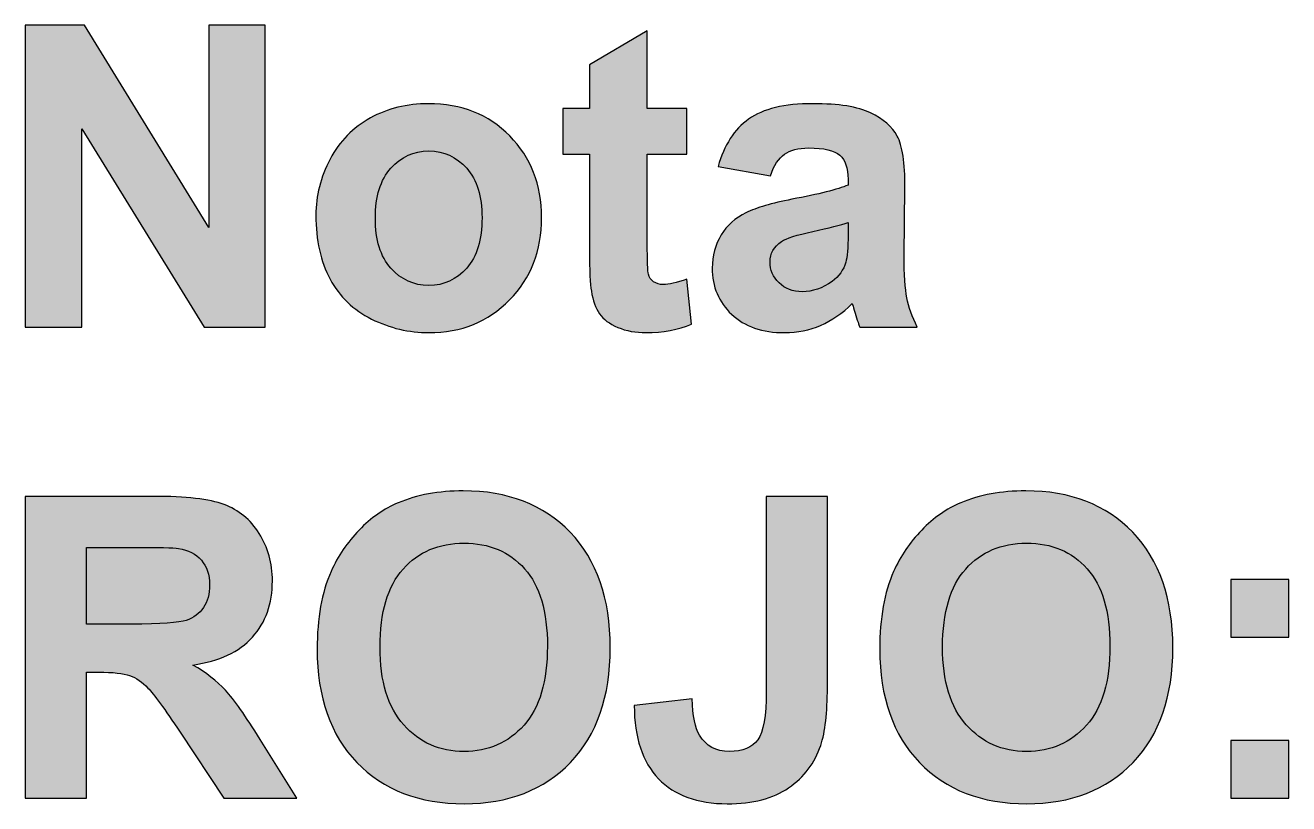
# Model space of a CAD drawing. Header units: centimetres. Extents: x -250 to 250, y -508 to 508.
# Drawn here: x -142.1 to -57.6, y 455.9 to 508 of the extents above; entities that cross this region are included whole.
import ezdxf

# ---------------------------------------------------------------- set-up
doc = ezdxf.new("R2010")
doc.units = ezdxf.units.CM
doc.header["$MEASUREMENT"] = 0
doc.layers.add('Capa 1', color=7, linetype='Continuous')

msp = doc.modelspace()

# ---------------------------------------------------------------- hatches: boundary and pattern name
at = {"layer": 'Capa 1', "true_color": 0x373435}
h = msp.add_hatch(color=250, dxfattribs=at)
edge = h.paths.add_edge_path()
edge.add_spline(control_points=[(-142.11393, 487.77434), (-142.11393, 487.77434), (-142.11393, 507.98145), (-142.11393, 507.98145), (-142.11393, 507.98145), (-138.15341, 507.98145), (-138.15341, 507.98145), (-138.15341, 507.98145), (-129.83726, 494.43949), (-129.83726, 494.43949), (-129.83726, 494.43949), (-129.83726, 507.98145), (-129.83726, 507.98145), (-129.83726, 507.98145), (-126.05549, 507.98145), (-126.05549, 507.98145), (-126.05549, 507.98145), (-126.05549, 487.77434), (-126.05549, 487.77434), (-126.05549, 487.77434), (-130.143, 487.77434), (-130.143, 487.77434), (-130.143, 487.77434), (-138.33215, 501.0576), (-138.33215, 501.0576), (-138.33215, 501.0576), (-138.33215, 487.77434), (-138.33215, 487.77434), (-138.33215, 487.77434), (-142.11393, 487.77434), (-142.11393, 487.77434)], knot_values=[0, 0, 0, 0, 0.1, 0.1, 0.1, 0.2, 0.2, 0.2, 0.3, 0.3, 0.3, 0.4, 0.4, 0.4, 0.5, 0.5, 0.5, 0.6, 0.6, 0.6, 0.7, 0.7, 0.7, 0.8, 0.8, 0.8, 0.9, 0.9, 0.9, 1, 1, 1, 1], degree=3, periodic=1)
h = msp.add_hatch(color=250, dxfattribs=at)
edge = h.paths.add_edge_path()
edge.add_spline(control_points=[(-97.83326, 502.42167), (-97.83326, 502.42167), (-97.83326, 499.34545), (-97.83326, 499.34545), (-97.83326, 499.34545), (-100.48615, 499.34545), (-100.48615, 499.34545), (-100.48615, 499.34545), (-100.48615, 493.41408), (-100.48615, 493.41408), (-100.48615, 492.20993), (-100.46263, 491.50908), (-100.41089, 491.31152), (-100.35915, 491.11397), (-100.24626, 490.94934), (-100.06282, 490.81764), (-99.88408, 490.69064), (-99.66771, 490.62478), (-99.409, 490.62478), (-99.04682, 490.62478), (-98.52941, 490.74708), (-97.84738, 490.99638), (-97.84738, 490.99638), (-97.52282, 487.98601), (-97.52282, 487.98601), (-98.42123, 487.6003), (-99.43723, 487.40745), (-100.57552, 487.40745), (-101.27167, 487.40745), (-101.89726, 487.52504), (-102.457, 487.76023), (-103.01675, 487.99541), (-103.42597, 488.30115), (-103.68467, 488.67275), (-103.94808, 489.04904), (-104.12682, 489.55234), (-104.2303, 490.19204), (-104.31026, 490.6436), (-104.3526, 491.55612), (-104.3526, 492.9343), (-104.3526, 492.9343), (-104.3526, 499.34545), (-104.3526, 499.34545), (-104.3526, 499.34545), (-106.1306, 499.34545), (-106.1306, 499.34545), (-106.1306, 499.34545), (-106.1306, 502.42167), (-106.1306, 502.42167), (-106.1306, 502.42167), (-104.3526, 502.42167), (-104.3526, 502.42167), (-104.3526, 502.42167), (-104.3526, 505.32856), (-104.3526, 505.32856), (-104.3526, 505.32856), (-100.48615, 507.61456), (-100.48615, 507.61456), (-100.48615, 507.61456), (-100.48615, 502.42167), (-100.48615, 502.42167), (-100.48615, 502.42167), (-97.83326, 502.42167), (-97.83326, 502.42167)], knot_values=[0, 0, 0, 0, 0.04761905, 0.04761905, 0.04761905, 0.0952381, 0.0952381, 0.0952381, 0.14285714, 0.14285714, 0.14285714, 0.19047619, 0.19047619, 0.19047619, 0.23809524, 0.23809524, 0.23809524, 0.28571429, 0.28571429, 0.28571429, 0.33333333, 0.33333333, 0.33333333, 0.38095238, 0.38095238, 0.38095238, 0.42857143, 0.42857143, 0.42857143, 0.47619048, 0.47619048, 0.47619048, 0.52380952, 0.52380952, 0.52380952, 0.57142857, 0.57142857, 0.57142857, 0.61904762, 0.61904762, 0.61904762, 0.66666667, 0.66666667, 0.66666667, 0.71428571, 0.71428571, 0.71428571, 0.76190476, 0.76190476, 0.76190476, 0.80952381, 0.80952381, 0.80952381, 0.85714286, 0.85714286, 0.85714286, 0.9047619, 0.9047619, 0.9047619, 0.95238095, 0.95238095, 0.95238095, 1, 1, 1, 1], degree=3, periodic=1)
h = msp.add_hatch(color=250, dxfattribs=at)
edge = h.paths.add_edge_path()
edge.add_spline(control_points=[(-122.66411, 495.27675), (-122.66411, 496.56556), (-122.34896, 497.81204), (-121.71396, 499.01619), (-121.07896, 500.22504), (-120.18056, 501.14226), (-119.01874, 501.77726), (-117.85693, 502.41226), (-116.56341, 502.73212), (-115.12878, 502.73212), (-112.91333, 502.73212), (-111.10241, 502.01245), (-109.68659, 500.57312), (-108.27078, 499.12908), (-107.56522, 497.31345), (-107.56522, 495.11212), (-107.56522, 492.89197), (-108.28019, 491.05282), (-109.70541, 489.59467), (-111.13533, 488.13653), (-112.93215, 487.40745), (-115.10056, 487.40745), (-116.44111, 487.40745), (-117.72052, 487.71319), (-118.93878, 488.31997), (-120.15233, 488.92675), (-121.07896, 489.81575), (-121.71396, 490.99167), (-122.34896, 492.16289), (-122.66411, 493.59282), (-122.66411, 495.27675)], knot_values=[0, 0, 0, 0, 0.1, 0.1, 0.1, 0.2, 0.2, 0.2, 0.3, 0.3, 0.3, 0.4, 0.4, 0.4, 0.5, 0.5, 0.5, 0.6, 0.6, 0.6, 0.7, 0.7, 0.7, 0.8, 0.8, 0.8, 0.9, 0.9, 0.9, 1, 1, 1, 1], degree=3, periodic=1)
h = msp.add_hatch(color=250, dxfattribs=at)
edge = h.paths.add_edge_path()
edge.add_spline(control_points=[(-92.24526, 497.90612), (-92.24526, 497.90612), (-95.74482, 498.52701), (-95.74482, 498.52701), (-95.34971, 499.95693), (-94.66767, 501.01526), (-93.70341, 501.702), (-92.73915, 502.38875), (-91.30452, 502.73212), (-89.40423, 502.73212), (-87.67797, 502.73212), (-86.38915, 502.52986), (-85.54249, 502.12063), (-84.70052, 501.71141), (-84.10315, 501.194), (-83.75978, 500.56371), (-83.41641, 499.93341), (-83.24238, 498.78101), (-83.24238, 497.09708), (-83.24238, 497.09708), (-83.29882, 492.58152), (-83.29882, 492.58152), (-83.29882, 491.29741), (-83.23767, 490.34727), (-83.11538, 489.73578), (-82.99308, 489.1243), (-82.7626, 488.47049), (-82.42393, 487.77434), (-82.42393, 487.77434), (-86.26215, 487.77434), (-86.26215, 487.77434), (-86.36093, 488.02834), (-86.48793, 488.40464), (-86.63375, 488.90323), (-86.69489, 489.13371), (-86.74193, 489.28423), (-86.77015, 489.35478), (-87.42867, 488.70567), (-88.13423, 488.22119), (-88.88682, 487.89664), (-89.63941, 487.57208), (-90.43904, 487.40745), (-91.29041, 487.40745), (-92.79089, 487.40745), (-93.97623, 487.81667), (-94.84171, 488.63512), (-95.70719, 489.44886), (-96.13993, 490.48367), (-96.13993, 491.73486), (-96.13993, 492.55801), (-95.94237, 493.29649), (-95.54726, 493.9456), (-95.15215, 494.59001), (-94.60182, 495.0886), (-93.88686, 495.43197), (-93.1766, 495.77534), (-92.15119, 496.07638), (-90.81063, 496.33508), (-89.00441, 496.67375), (-87.74852, 496.9936), (-87.05238, 497.28523), (-87.05238, 497.28523), (-87.05238, 497.67564), (-87.05238, 497.67564), (-87.05238, 498.42823), (-87.23582, 498.96445), (-87.60271, 499.28901), (-87.9743, 499.60886), (-88.67045, 499.76878), (-89.69115, 499.76878), (-90.3826, 499.76878), (-90.91882, 499.63238), (-91.30452, 499.35486), (-91.69493, 499.08204), (-92.00538, 498.59756), (-92.24526, 497.90612)], knot_values=[0, 0, 0, 0, 0.04, 0.04, 0.04, 0.08, 0.08, 0.08, 0.12, 0.12, 0.12, 0.16, 0.16, 0.16, 0.2, 0.2, 0.2, 0.24, 0.24, 0.24, 0.28, 0.28, 0.28, 0.32, 0.32, 0.32, 0.36, 0.36, 0.36, 0.4, 0.4, 0.4, 0.44, 0.44, 0.44, 0.48, 0.48, 0.48, 0.52, 0.52, 0.52, 0.56, 0.56, 0.56, 0.6, 0.6, 0.6, 0.64, 0.64, 0.64, 0.68, 0.68, 0.68, 0.72, 0.72, 0.72, 0.76, 0.76, 0.76, 0.8, 0.8, 0.8, 0.84, 0.84, 0.84, 0.88, 0.88, 0.88, 0.92, 0.92, 0.92, 0.96, 0.96, 0.96, 1, 1, 1, 1], degree=3, periodic=1)
h = msp.add_hatch(color=250, dxfattribs=at)
edge = h.paths.add_edge_path()
edge.add_spline(control_points=[(-118.68478, 495.06978), (-118.68478, 493.61634), (-118.34141, 492.50156), (-117.65467, 491.73015), (-116.96322, 490.95404), (-116.11656, 490.56834), (-115.10526, 490.56834), (-114.09867, 490.56834), (-113.252, 490.95404), (-112.56996, 491.73015), (-111.88793, 492.50156), (-111.54456, 493.62575), (-111.54456, 495.09801), (-111.54456, 496.53264), (-111.88793, 497.63801), (-112.56996, 498.40941), (-113.252, 499.18552), (-114.09867, 499.57123), (-115.10526, 499.57123), (-116.11656, 499.57123), (-116.96322, 499.18552), (-117.65467, 498.40941), (-118.34141, 497.63801), (-118.68478, 496.52323), (-118.68478, 495.06978)], knot_values=[0, 0, 0, 0, 0.125, 0.125, 0.125, 0.25, 0.25, 0.25, 0.375, 0.375, 0.375, 0.5, 0.5, 0.5, 0.625, 0.625, 0.625, 0.75, 0.75, 0.75, 0.875, 0.875, 0.875, 1, 1, 1, 1], degree=3, periodic=1)
h = msp.add_hatch(color=250, dxfattribs=at)
edge = h.paths.add_edge_path()
edge.add_spline(control_points=[(-87.05238, 494.77345), (-87.54626, 494.60882), (-88.33178, 494.41127), (-89.40893, 494.18078), (-90.48138, 493.9503), (-91.18693, 493.72452), (-91.51619, 493.50815), (-92.01949, 493.14597), (-92.27349, 492.69441), (-92.27349, 492.14408), (-92.27349, 491.59845), (-92.07123, 491.13278), (-91.66671, 490.73767), (-91.26219, 490.34256), (-90.74949, 490.14501), (-90.12389, 490.14501), (-89.42775, 490.14501), (-88.75982, 490.37549), (-88.12482, 490.83175), (-87.65915, 491.18452), (-87.34871, 491.60786), (-87.20289, 492.11586), (-87.10412, 492.44512), (-87.05238, 493.07541), (-87.05238, 494.00204), (-87.05238, 494.00204), (-87.05238, 494.77345), (-87.05238, 494.77345)], knot_values=[0, 0, 0, 0, 0.11111111, 0.11111111, 0.11111111, 0.22222222, 0.22222222, 0.22222222, 0.33333333, 0.33333333, 0.33333333, 0.44444444, 0.44444444, 0.44444444, 0.55555556, 0.55555556, 0.55555556, 0.66666667, 0.66666667, 0.66666667, 0.77777778, 0.77777778, 0.77777778, 0.88888889, 0.88888889, 0.88888889, 1, 1, 1, 1], degree=3, periodic=1)
at = {"layer": 'Capa 1', "true_color": 0xed3237}
h = msp.add_hatch(color=240, dxfattribs=at)
edge = h.paths.add_edge_path()
edge.add_spline(control_points=[(-142.11393, 456.24541), (-142.11393, 456.24541), (-142.11393, 476.45252), (-142.11393, 476.45252), (-142.11393, 476.45252), (-133.52026, 476.45252), (-133.52026, 476.45252), (-131.36126, 476.45252), (-129.79023, 476.26907), (-128.81186, 475.90689), (-127.82878, 475.5447), (-127.04797, 474.9003), (-126.46, 473.97367), (-125.87204, 473.04233), (-125.57571, 471.984), (-125.57571, 470.78926), (-125.57571, 469.26996), (-126.01786, 468.01878), (-126.90686, 467.031), (-127.79586, 466.04322), (-129.1223, 465.42233), (-130.89089, 465.16363), (-130.0113, 464.65093), (-129.28693, 464.08648), (-128.71778, 463.4703), (-128.14393, 462.85411), (-127.37252, 461.75815), (-126.40356, 460.18711), (-126.40356, 460.18711), (-123.93882, 456.24541), (-123.93882, 456.24541), (-123.93882, 456.24541), (-128.81656, 456.24541), (-128.81656, 456.24541), (-128.81656, 456.24541), (-131.74226, 460.65748), (-131.74226, 460.65748), (-132.79119, 462.22382), (-133.51086, 463.21159), (-133.90126, 463.62082), (-134.28697, 464.02533), (-134.69619, 464.30756), (-135.12893, 464.45808), (-135.56637, 464.60859), (-136.25311, 464.68385), (-137.19385, 464.68385), (-137.19385, 464.68385), (-138.02171, 464.68385), (-138.02171, 464.68385), (-138.02171, 464.68385), (-138.02171, 456.24541), (-138.02171, 456.24541), (-138.02171, 456.24541), (-142.11393, 456.24541), (-142.11393, 456.24541)], knot_values=[0, 0, 0, 0, 0.05555556, 0.05555556, 0.05555556, 0.11111111, 0.11111111, 0.11111111, 0.16666667, 0.16666667, 0.16666667, 0.22222222, 0.22222222, 0.22222222, 0.27777778, 0.27777778, 0.27777778, 0.33333333, 0.33333333, 0.33333333, 0.38888889, 0.38888889, 0.38888889, 0.44444444, 0.44444444, 0.44444444, 0.5, 0.5, 0.5, 0.55555556, 0.55555556, 0.55555556, 0.61111111, 0.61111111, 0.61111111, 0.66666667, 0.66666667, 0.66666667, 0.72222222, 0.72222222, 0.72222222, 0.77777778, 0.77777778, 0.77777778, 0.83333333, 0.83333333, 0.83333333, 0.88888889, 0.88888889, 0.88888889, 0.94444444, 0.94444444, 0.94444444, 1, 1, 1, 1], degree=3, periodic=1)
h = msp.add_hatch(color=240, dxfattribs=at)
edge = h.paths.add_edge_path()
edge.add_spline(control_points=[(-122.57944, 466.22667), (-122.57944, 468.28689), (-122.269, 470.01785), (-121.65282, 471.41956), (-121.19656, 472.44967), (-120.56626, 473.3763), (-119.77133, 474.19474), (-118.97641, 475.01319), (-118.10622, 475.61996), (-117.16078, 476.01978), (-115.90019, 476.5513), (-114.44674, 476.81941), (-112.80045, 476.81941), (-109.8183, 476.81941), (-107.43822, 475.89278), (-105.64611, 474.04422), (-103.85871, 472.19096), (-102.965, 469.61804), (-102.965, 466.32074), (-102.965, 463.05167), (-103.854, 460.49285), (-105.6273, 458.649), (-107.40059, 456.80045), (-109.77596, 455.87852), (-112.744, 455.87852), (-115.74967, 455.87852), (-118.14385, 456.79574), (-119.91715, 458.63489), (-121.69044, 460.46934), (-122.57944, 462.99993), (-122.57944, 466.22667)], knot_values=[0, 0, 0, 0, 0.1, 0.1, 0.1, 0.2, 0.2, 0.2, 0.3, 0.3, 0.3, 0.4, 0.4, 0.4, 0.5, 0.5, 0.5, 0.6, 0.6, 0.6, 0.7, 0.7, 0.7, 0.8, 0.8, 0.8, 0.9, 0.9, 0.9, 1, 1, 1, 1], degree=3, periodic=1)
h = msp.add_hatch(color=240, dxfattribs=at)
edge = h.paths.add_edge_path()
edge.add_spline(control_points=[(-92.52749, 476.45252), (-92.52749, 476.45252), (-88.43527, 476.45252), (-88.43527, 476.45252), (-88.43527, 476.45252), (-88.43527, 463.64904), (-88.43527, 463.64904), (-88.43527, 461.97452), (-88.58108, 460.68571), (-88.87741, 459.78259), (-89.27253, 458.60667), (-89.98749, 457.66122), (-91.02701, 456.94626), (-92.06182, 456.236), (-93.4306, 455.87852), (-95.13334, 455.87852), (-97.12771, 455.87852), (-98.66112, 456.43356), (-99.73356, 457.54834), (-100.81071, 458.66311), (-101.35163, 460.3), (-101.36104, 462.4543), (-101.36104, 462.4543), (-97.4946, 462.90585), (-97.4946, 462.90585), (-97.44756, 461.75345), (-97.28293, 460.93971), (-96.9913, 460.46463), (-96.55386, 459.74026), (-95.89064, 459.37808), (-94.99693, 459.37808), (-94.09852, 459.37808), (-93.45882, 459.63678), (-93.08723, 460.15889), (-92.71564, 460.6763), (-92.52749, 461.75345), (-92.52749, 463.39034), (-92.52749, 463.39034), (-92.52749, 476.45252), (-92.52749, 476.45252)], knot_values=[0, 0, 0, 0, 0.07692308, 0.07692308, 0.07692308, 0.15384615, 0.15384615, 0.15384615, 0.23076923, 0.23076923, 0.23076923, 0.30769231, 0.30769231, 0.30769231, 0.38461538, 0.38461538, 0.38461538, 0.46153846, 0.46153846, 0.46153846, 0.53846154, 0.53846154, 0.53846154, 0.61538462, 0.61538462, 0.61538462, 0.69230769, 0.69230769, 0.69230769, 0.76923077, 0.76923077, 0.76923077, 0.84615385, 0.84615385, 0.84615385, 0.92307692, 0.92307692, 0.92307692, 1, 1, 1, 1], degree=3, periodic=1)
h = msp.add_hatch(color=240, dxfattribs=at)
edge = h.paths.add_edge_path()
edge.add_spline(control_points=[(-84.931, 466.22667), (-84.931, 468.28689), (-84.62056, 470.01785), (-84.00438, 471.41956), (-83.54812, 472.44967), (-82.91782, 473.3763), (-82.12289, 474.19474), (-81.32797, 475.01319), (-80.45778, 475.61996), (-79.51234, 476.01978), (-78.25175, 476.5513), (-76.7983, 476.81941), (-75.15201, 476.81941), (-72.16986, 476.81941), (-69.78978, 475.89278), (-67.99767, 474.04422), (-66.21027, 472.19096), (-65.31656, 469.61804), (-65.31656, 466.32074), (-65.31656, 463.05167), (-66.20556, 460.49285), (-67.97886, 458.649), (-69.75215, 456.80045), (-72.12752, 455.87852), (-75.09556, 455.87852), (-78.10123, 455.87852), (-80.49541, 456.79574), (-82.26871, 458.63489), (-84.042, 460.46934), (-84.931, 462.99993), (-84.931, 466.22667)], knot_values=[0, 0, 0, 0, 0.1, 0.1, 0.1, 0.2, 0.2, 0.2, 0.3, 0.3, 0.3, 0.4, 0.4, 0.4, 0.5, 0.5, 0.5, 0.6, 0.6, 0.6, 0.7, 0.7, 0.7, 0.8, 0.8, 0.8, 0.9, 0.9, 0.9, 1, 1, 1, 1], degree=3, periodic=1)
h = msp.add_hatch(color=240, dxfattribs=at)
edge = h.paths.add_edge_path()
edge.add_spline(control_points=[(-138.02171, 467.90119), (-138.02171, 467.90119), (-135.00193, 467.90119), (-135.00193, 467.90119), (-133.04519, 467.90119), (-131.82693, 467.98585), (-131.33774, 468.15048), (-130.85326, 468.31511), (-130.46756, 468.60204), (-130.19474, 469.00656), (-129.91723, 469.41107), (-129.78082, 469.91907), (-129.78082, 470.52585), (-129.78082, 471.20789), (-129.96426, 471.75352), (-130.32645, 472.17685), (-130.68863, 472.59548), (-131.20134, 472.85889), (-131.85986, 472.96707), (-132.19382, 473.01411), (-133.1863, 473.03763), (-134.8373, 473.03763), (-134.8373, 473.03763), (-138.02171, 473.03763), (-138.02171, 473.03763), (-138.02171, 473.03763), (-138.02171, 467.90119), (-138.02171, 467.90119)], knot_values=[0, 0, 0, 0, 0.11111111, 0.11111111, 0.11111111, 0.22222222, 0.22222222, 0.22222222, 0.33333333, 0.33333333, 0.33333333, 0.44444444, 0.44444444, 0.44444444, 0.55555556, 0.55555556, 0.55555556, 0.66666667, 0.66666667, 0.66666667, 0.77777778, 0.77777778, 0.77777778, 0.88888889, 0.88888889, 0.88888889, 1, 1, 1, 1], degree=3, periodic=1)
h = msp.add_hatch(color=240, dxfattribs=at)
edge = h.paths.add_edge_path()
edge.add_spline(control_points=[(-118.37433, 466.36308), (-118.37433, 464.07237), (-117.84282, 462.33671), (-116.78448, 461.15137), (-115.72615, 459.97074), (-114.38089, 459.37808), (-112.75341, 459.37808), (-111.12122, 459.37808), (-109.78537, 459.96604), (-108.73645, 461.13726), (-107.69222, 462.31319), (-107.17011, 464.07237), (-107.17011, 466.41952), (-107.17011, 468.73845), (-107.67811, 470.46941), (-108.69882, 471.6077), (-109.71482, 472.7507), (-111.06478, 473.31985), (-112.75341, 473.31985), (-114.43733, 473.31985), (-115.7967, 472.7413), (-116.82682, 471.58889), (-117.85693, 470.43178), (-118.37433, 468.69141), (-118.37433, 466.36308)], knot_values=[0, 0, 0, 0, 0.125, 0.125, 0.125, 0.25, 0.25, 0.25, 0.375, 0.375, 0.375, 0.5, 0.5, 0.5, 0.625, 0.625, 0.625, 0.75, 0.75, 0.75, 0.875, 0.875, 0.875, 1, 1, 1, 1], degree=3, periodic=1)
h = msp.add_hatch(color=240, dxfattribs=at)
edge = h.paths.add_edge_path()
edge.add_spline(control_points=[(-80.72589, 466.36308), (-80.72589, 464.07237), (-80.19438, 462.33671), (-79.13604, 461.15137), (-78.07771, 459.97074), (-76.73245, 459.37808), (-75.10497, 459.37808), (-73.47278, 459.37808), (-72.13693, 459.96604), (-71.08801, 461.13726), (-70.04378, 462.31319), (-69.52167, 464.07237), (-69.52167, 466.41952), (-69.52167, 468.73845), (-70.02967, 470.46941), (-71.05038, 471.6077), (-72.06638, 472.7507), (-73.41634, 473.31985), (-75.10497, 473.31985), (-76.78889, 473.31985), (-78.14826, 472.7413), (-79.17838, 471.58889), (-80.20849, 470.43178), (-80.72589, 468.69141), (-80.72589, 466.36308)], knot_values=[0, 0, 0, 0, 0.125, 0.125, 0.125, 0.25, 0.25, 0.25, 0.375, 0.375, 0.375, 0.5, 0.5, 0.5, 0.625, 0.625, 0.625, 0.75, 0.75, 0.75, 0.875, 0.875, 0.875, 1, 1, 1, 1], degree=3, periodic=1)
h = msp.add_hatch(color=240, dxfattribs=at)
edge = h.paths.add_edge_path()
edge.add_spline(control_points=[(-61.4266, 467.0263), (-61.4266, 467.0263), (-61.4266, 470.89274), (-61.4266, 470.89274), (-61.4266, 470.89274), (-57.56016, 470.89274), (-57.56016, 470.89274), (-57.56016, 470.89274), (-57.56016, 467.0263), (-57.56016, 467.0263), (-57.56016, 467.0263), (-61.4266, 467.0263), (-61.4266, 467.0263)], knot_values=[0, 0, 0, 0, 0.25, 0.25, 0.25, 0.5, 0.5, 0.5, 0.75, 0.75, 0.75, 1, 1, 1, 1], degree=3, periodic=1)
h = msp.add_hatch(color=240, dxfattribs=at)
edge = h.paths.add_edge_path()
edge.add_spline(control_points=[(-61.4266, 456.24541), (-61.4266, 456.24541), (-61.4266, 460.11185), (-61.4266, 460.11185), (-61.4266, 460.11185), (-57.56016, 460.11185), (-57.56016, 460.11185), (-57.56016, 460.11185), (-57.56016, 456.24541), (-57.56016, 456.24541), (-57.56016, 456.24541), (-61.4266, 456.24541), (-61.4266, 456.24541)], knot_values=[0, 0, 0, 0, 0.25, 0.25, 0.25, 0.5, 0.5, 0.5, 0.75, 0.75, 0.75, 1, 1, 1, 1], degree=3, periodic=1)

# ---------------------------------------------------------------- linework, layer by layer
at = {"layer": 'Capa 1', "color": 250}
for points, knots in [([(-142.11393, 487.77434), (-142.11393, 487.77434), (-142.11393, 507.98145), (-142.11393, 507.98145), (-142.11393, 507.98145), (-138.15341, 507.98145), (-138.15341, 507.98145), (-138.15341, 507.98145), (-129.83726, 494.43949), (-129.83726, 494.43949), (-129.83726, 494.43949), (-129.83726, 507.98145), (-129.83726, 507.98145), (-129.83726, 507.98145), (-126.05549, 507.98145), (-126.05549, 507.98145), (-126.05549, 507.98145), (-126.05549, 487.77434), (-126.05549, 487.77434), (-126.05549, 487.77434), (-130.143, 487.77434), (-130.143, 487.77434), (-130.143, 487.77434), (-138.33215, 501.0576), (-138.33215, 501.0576), (-138.33215, 501.0576), (-138.33215, 487.77434), (-138.33215, 487.77434), (-138.33215, 487.77434), (-142.11393, 487.77434), (-142.11393, 487.77434)], [0, 0, 0, 0, 0.1, 0.1, 0.1, 0.2, 0.2, 0.2, 0.3, 0.3, 0.3, 0.4, 0.4, 0.4, 0.5, 0.5, 0.5, 0.6, 0.6, 0.6, 0.7, 0.7, 0.7, 0.8, 0.8, 0.8, 0.9, 0.9, 0.9, 1, 1, 1, 1]), ([(-97.83326, 502.42167), (-97.83326, 502.42167), (-97.83326, 499.34545), (-97.83326, 499.34545), (-97.83326, 499.34545), (-100.48615, 499.34545), (-100.48615, 499.34545), (-100.48615, 499.34545), (-100.48615, 493.41408), (-100.48615, 493.41408), (-100.48615, 492.20993), (-100.46263, 491.50908), (-100.41089, 491.31152), (-100.35915, 491.11397), (-100.24626, 490.94934), (-100.06282, 490.81764), (-99.88408, 490.69064), (-99.66771, 490.62478), (-99.409, 490.62478), (-99.04682, 490.62478), (-98.52941, 490.74708), (-97.84738, 490.99638), (-97.84738, 490.99638), (-97.52282, 487.98601), (-97.52282, 487.98601), (-98.42123, 487.6003), (-99.43723, 487.40745), (-100.57552, 487.40745), (-101.27167, 487.40745), (-101.89726, 487.52504), (-102.457, 487.76023), (-103.01675, 487.99541), (-103.42597, 488.30115), (-103.68467, 488.67275), (-103.94808, 489.04904), (-104.12682, 489.55234), (-104.2303, 490.19204), (-104.31026, 490.6436), (-104.3526, 491.55612), (-104.3526, 492.9343), (-104.3526, 492.9343), (-104.3526, 499.34545), (-104.3526, 499.34545), (-104.3526, 499.34545), (-106.1306, 499.34545), (-106.1306, 499.34545), (-106.1306, 499.34545), (-106.1306, 502.42167), (-106.1306, 502.42167), (-106.1306, 502.42167), (-104.3526, 502.42167), (-104.3526, 502.42167), (-104.3526, 502.42167), (-104.3526, 505.32856), (-104.3526, 505.32856), (-104.3526, 505.32856), (-100.48615, 507.61456), (-100.48615, 507.61456), (-100.48615, 507.61456), (-100.48615, 502.42167), (-100.48615, 502.42167), (-100.48615, 502.42167), (-97.83326, 502.42167), (-97.83326, 502.42167)], [0, 0, 0, 0, 0.04761905, 0.04761905, 0.04761905, 0.0952381, 0.0952381, 0.0952381, 0.14285714, 0.14285714, 0.14285714, 0.19047619, 0.19047619, 0.19047619, 0.23809524, 0.23809524, 0.23809524, 0.28571429, 0.28571429, 0.28571429, 0.33333333, 0.33333333, 0.33333333, 0.38095238, 0.38095238, 0.38095238, 0.42857143, 0.42857143, 0.42857143, 0.47619048, 0.47619048, 0.47619048, 0.52380952, 0.52380952, 0.52380952, 0.57142857, 0.57142857, 0.57142857, 0.61904762, 0.61904762, 0.61904762, 0.66666667, 0.66666667, 0.66666667, 0.71428571, 0.71428571, 0.71428571, 0.76190476, 0.76190476, 0.76190476, 0.80952381, 0.80952381, 0.80952381, 0.85714286, 0.85714286, 0.85714286, 0.9047619, 0.9047619, 0.9047619, 0.95238095, 0.95238095, 0.95238095, 1, 1, 1, 1]), ([(-122.66411, 495.27675), (-122.66411, 496.56556), (-122.34896, 497.81204), (-121.71396, 499.01619), (-121.07896, 500.22504), (-120.18056, 501.14226), (-119.01874, 501.77726), (-117.85693, 502.41226), (-116.56341, 502.73212), (-115.12878, 502.73212), (-112.91333, 502.73212), (-111.10241, 502.01245), (-109.68659, 500.57312), (-108.27078, 499.12908), (-107.56522, 497.31345), (-107.56522, 495.11212), (-107.56522, 492.89197), (-108.28019, 491.05282), (-109.70541, 489.59467), (-111.13533, 488.13653), (-112.93215, 487.40745), (-115.10056, 487.40745), (-116.44111, 487.40745), (-117.72052, 487.71319), (-118.93878, 488.31997), (-120.15233, 488.92675), (-121.07896, 489.81575), (-121.71396, 490.99167), (-122.34896, 492.16289), (-122.66411, 493.59282), (-122.66411, 495.27675)], [0, 0, 0, 0, 0.1, 0.1, 0.1, 0.2, 0.2, 0.2, 0.3, 0.3, 0.3, 0.4, 0.4, 0.4, 0.5, 0.5, 0.5, 0.6, 0.6, 0.6, 0.7, 0.7, 0.7, 0.8, 0.8, 0.8, 0.9, 0.9, 0.9, 1, 1, 1, 1]), ([(-92.24526, 497.90612), (-92.24526, 497.90612), (-95.74482, 498.52701), (-95.74482, 498.52701), (-95.34971, 499.95693), (-94.66767, 501.01526), (-93.70341, 501.702), (-92.73915, 502.38875), (-91.30452, 502.73212), (-89.40423, 502.73212), (-87.67797, 502.73212), (-86.38915, 502.52986), (-85.54249, 502.12063), (-84.70052, 501.71141), (-84.10315, 501.194), (-83.75978, 500.56371), (-83.41641, 499.93341), (-83.24238, 498.78101), (-83.24238, 497.09708), (-83.24238, 497.09708), (-83.29882, 492.58152), (-83.29882, 492.58152), (-83.29882, 491.29741), (-83.23767, 490.34727), (-83.11538, 489.73578), (-82.99308, 489.1243), (-82.7626, 488.47049), (-82.42393, 487.77434), (-82.42393, 487.77434), (-86.26215, 487.77434), (-86.26215, 487.77434), (-86.36093, 488.02834), (-86.48793, 488.40464), (-86.63375, 488.90323), (-86.69489, 489.13371), (-86.74193, 489.28423), (-86.77015, 489.35478), (-87.42867, 488.70567), (-88.13423, 488.22119), (-88.88682, 487.89664), (-89.63941, 487.57208), (-90.43904, 487.40745), (-91.29041, 487.40745), (-92.79089, 487.40745), (-93.97623, 487.81667), (-94.84171, 488.63512), (-95.70719, 489.44886), (-96.13993, 490.48367), (-96.13993, 491.73486), (-96.13993, 492.55801), (-95.94237, 493.29649), (-95.54726, 493.9456), (-95.15215, 494.59001), (-94.60182, 495.0886), (-93.88686, 495.43197), (-93.1766, 495.77534), (-92.15119, 496.07638), (-90.81063, 496.33508), (-89.00441, 496.67375), (-87.74852, 496.9936), (-87.05238, 497.28523), (-87.05238, 497.28523), (-87.05238, 497.67564), (-87.05238, 497.67564), (-87.05238, 498.42823), (-87.23582, 498.96445), (-87.60271, 499.28901), (-87.9743, 499.60886), (-88.67045, 499.76878), (-89.69115, 499.76878), (-90.3826, 499.76878), (-90.91882, 499.63238), (-91.30452, 499.35486), (-91.69493, 499.08204), (-92.00538, 498.59756), (-92.24526, 497.90612)], [0, 0, 0, 0, 0.04, 0.04, 0.04, 0.08, 0.08, 0.08, 0.12, 0.12, 0.12, 0.16, 0.16, 0.16, 0.2, 0.2, 0.2, 0.24, 0.24, 0.24, 0.28, 0.28, 0.28, 0.32, 0.32, 0.32, 0.36, 0.36, 0.36, 0.4, 0.4, 0.4, 0.44, 0.44, 0.44, 0.48, 0.48, 0.48, 0.52, 0.52, 0.52, 0.56, 0.56, 0.56, 0.6, 0.6, 0.6, 0.64, 0.64, 0.64, 0.68, 0.68, 0.68, 0.72, 0.72, 0.72, 0.76, 0.76, 0.76, 0.8, 0.8, 0.8, 0.84, 0.84, 0.84, 0.88, 0.88, 0.88, 0.92, 0.92, 0.92, 0.96, 0.96, 0.96, 1, 1, 1, 1]), ([(-118.68478, 495.06978), (-118.68478, 493.61634), (-118.34141, 492.50156), (-117.65467, 491.73015), (-116.96322, 490.95404), (-116.11656, 490.56834), (-115.10526, 490.56834), (-114.09867, 490.56834), (-113.252, 490.95404), (-112.56996, 491.73015), (-111.88793, 492.50156), (-111.54456, 493.62575), (-111.54456, 495.09801), (-111.54456, 496.53264), (-111.88793, 497.63801), (-112.56996, 498.40941), (-113.252, 499.18552), (-114.09867, 499.57123), (-115.10526, 499.57123), (-116.11656, 499.57123), (-116.96322, 499.18552), (-117.65467, 498.40941), (-118.34141, 497.63801), (-118.68478, 496.52323), (-118.68478, 495.06978)], [0, 0, 0, 0, 0.125, 0.125, 0.125, 0.25, 0.25, 0.25, 0.375, 0.375, 0.375, 0.5, 0.5, 0.5, 0.625, 0.625, 0.625, 0.75, 0.75, 0.75, 0.875, 0.875, 0.875, 1, 1, 1, 1]), ([(-87.05238, 494.77345), (-87.54626, 494.60882), (-88.33178, 494.41127), (-89.40893, 494.18078), (-90.48138, 493.9503), (-91.18693, 493.72452), (-91.51619, 493.50815), (-92.01949, 493.14597), (-92.27349, 492.69441), (-92.27349, 492.14408), (-92.27349, 491.59845), (-92.07123, 491.13278), (-91.66671, 490.73767), (-91.26219, 490.34256), (-90.74949, 490.14501), (-90.12389, 490.14501), (-89.42775, 490.14501), (-88.75982, 490.37549), (-88.12482, 490.83175), (-87.65915, 491.18452), (-87.34871, 491.60786), (-87.20289, 492.11586), (-87.10412, 492.44512), (-87.05238, 493.07541), (-87.05238, 494.00204), (-87.05238, 494.00204), (-87.05238, 494.77345), (-87.05238, 494.77345)], [0, 0, 0, 0, 0.11111111, 0.11111111, 0.11111111, 0.22222222, 0.22222222, 0.22222222, 0.33333333, 0.33333333, 0.33333333, 0.44444444, 0.44444444, 0.44444444, 0.55555556, 0.55555556, 0.55555556, 0.66666667, 0.66666667, 0.66666667, 0.77777778, 0.77777778, 0.77777778, 0.88888889, 0.88888889, 0.88888889, 1, 1, 1, 1])]:
    msp.add_open_spline(points, degree=3, knots=knots, dxfattribs=at)
at = {"layer": 'Capa 1', "color": 240}
for points, knots in [([(-142.11393, 456.24541), (-142.11393, 456.24541), (-142.11393, 476.45252), (-142.11393, 476.45252), (-142.11393, 476.45252), (-133.52026, 476.45252), (-133.52026, 476.45252), (-131.36126, 476.45252), (-129.79023, 476.26907), (-128.81186, 475.90689), (-127.82878, 475.5447), (-127.04797, 474.9003), (-126.46, 473.97367), (-125.87204, 473.04233), (-125.57571, 471.984), (-125.57571, 470.78926), (-125.57571, 469.26996), (-126.01786, 468.01878), (-126.90686, 467.031), (-127.79586, 466.04322), (-129.1223, 465.42233), (-130.89089, 465.16363), (-130.0113, 464.65093), (-129.28693, 464.08648), (-128.71778, 463.4703), (-128.14393, 462.85411), (-127.37252, 461.75815), (-126.40356, 460.18711), (-126.40356, 460.18711), (-123.93882, 456.24541), (-123.93882, 456.24541), (-123.93882, 456.24541), (-128.81656, 456.24541), (-128.81656, 456.24541), (-128.81656, 456.24541), (-131.74226, 460.65748), (-131.74226, 460.65748), (-132.79119, 462.22382), (-133.51086, 463.21159), (-133.90126, 463.62082), (-134.28697, 464.02533), (-134.69619, 464.30756), (-135.12893, 464.45808), (-135.56637, 464.60859), (-136.25311, 464.68385), (-137.19385, 464.68385), (-137.19385, 464.68385), (-138.02171, 464.68385), (-138.02171, 464.68385), (-138.02171, 464.68385), (-138.02171, 456.24541), (-138.02171, 456.24541), (-138.02171, 456.24541), (-142.11393, 456.24541), (-142.11393, 456.24541)], [0, 0, 0, 0, 0.05555556, 0.05555556, 0.05555556, 0.11111111, 0.11111111, 0.11111111, 0.16666667, 0.16666667, 0.16666667, 0.22222222, 0.22222222, 0.22222222, 0.27777778, 0.27777778, 0.27777778, 0.33333333, 0.33333333, 0.33333333, 0.38888889, 0.38888889, 0.38888889, 0.44444444, 0.44444444, 0.44444444, 0.5, 0.5, 0.5, 0.55555556, 0.55555556, 0.55555556, 0.61111111, 0.61111111, 0.61111111, 0.66666667, 0.66666667, 0.66666667, 0.72222222, 0.72222222, 0.72222222, 0.77777778, 0.77777778, 0.77777778, 0.83333333, 0.83333333, 0.83333333, 0.88888889, 0.88888889, 0.88888889, 0.94444444, 0.94444444, 0.94444444, 1, 1, 1, 1]), ([(-122.57944, 466.22667), (-122.57944, 468.28689), (-122.269, 470.01785), (-121.65282, 471.41956), (-121.19656, 472.44967), (-120.56626, 473.3763), (-119.77133, 474.19474), (-118.97641, 475.01319), (-118.10622, 475.61996), (-117.16078, 476.01978), (-115.90019, 476.5513), (-114.44674, 476.81941), (-112.80045, 476.81941), (-109.8183, 476.81941), (-107.43822, 475.89278), (-105.64611, 474.04422), (-103.85871, 472.19096), (-102.965, 469.61804), (-102.965, 466.32074), (-102.965, 463.05167), (-103.854, 460.49285), (-105.6273, 458.649), (-107.40059, 456.80045), (-109.77596, 455.87852), (-112.744, 455.87852), (-115.74967, 455.87852), (-118.14385, 456.79574), (-119.91715, 458.63489), (-121.69044, 460.46934), (-122.57944, 462.99993), (-122.57944, 466.22667)], [0, 0, 0, 0, 0.1, 0.1, 0.1, 0.2, 0.2, 0.2, 0.3, 0.3, 0.3, 0.4, 0.4, 0.4, 0.5, 0.5, 0.5, 0.6, 0.6, 0.6, 0.7, 0.7, 0.7, 0.8, 0.8, 0.8, 0.9, 0.9, 0.9, 1, 1, 1, 1]), ([(-92.52749, 476.45252), (-92.52749, 476.45252), (-88.43527, 476.45252), (-88.43527, 476.45252), (-88.43527, 476.45252), (-88.43527, 463.64904), (-88.43527, 463.64904), (-88.43527, 461.97452), (-88.58108, 460.68571), (-88.87741, 459.78259), (-89.27253, 458.60667), (-89.98749, 457.66122), (-91.02701, 456.94626), (-92.06182, 456.236), (-93.4306, 455.87852), (-95.13334, 455.87852), (-97.12771, 455.87852), (-98.66112, 456.43356), (-99.73356, 457.54834), (-100.81071, 458.66311), (-101.35163, 460.3), (-101.36104, 462.4543), (-101.36104, 462.4543), (-97.4946, 462.90585), (-97.4946, 462.90585), (-97.44756, 461.75345), (-97.28293, 460.93971), (-96.9913, 460.46463), (-96.55386, 459.74026), (-95.89064, 459.37808), (-94.99693, 459.37808), (-94.09852, 459.37808), (-93.45882, 459.63678), (-93.08723, 460.15889), (-92.71564, 460.6763), (-92.52749, 461.75345), (-92.52749, 463.39034), (-92.52749, 463.39034), (-92.52749, 476.45252), (-92.52749, 476.45252)], [0, 0, 0, 0, 0.07692308, 0.07692308, 0.07692308, 0.15384615, 0.15384615, 0.15384615, 0.23076923, 0.23076923, 0.23076923, 0.30769231, 0.30769231, 0.30769231, 0.38461538, 0.38461538, 0.38461538, 0.46153846, 0.46153846, 0.46153846, 0.53846154, 0.53846154, 0.53846154, 0.61538462, 0.61538462, 0.61538462, 0.69230769, 0.69230769, 0.69230769, 0.76923077, 0.76923077, 0.76923077, 0.84615385, 0.84615385, 0.84615385, 0.92307692, 0.92307692, 0.92307692, 1, 1, 1, 1]), ([(-84.931, 466.22667), (-84.931, 468.28689), (-84.62056, 470.01785), (-84.00438, 471.41956), (-83.54812, 472.44967), (-82.91782, 473.3763), (-82.12289, 474.19474), (-81.32797, 475.01319), (-80.45778, 475.61996), (-79.51234, 476.01978), (-78.25175, 476.5513), (-76.7983, 476.81941), (-75.15201, 476.81941), (-72.16986, 476.81941), (-69.78978, 475.89278), (-67.99767, 474.04422), (-66.21027, 472.19096), (-65.31656, 469.61804), (-65.31656, 466.32074), (-65.31656, 463.05167), (-66.20556, 460.49285), (-67.97886, 458.649), (-69.75215, 456.80045), (-72.12752, 455.87852), (-75.09556, 455.87852), (-78.10123, 455.87852), (-80.49541, 456.79574), (-82.26871, 458.63489), (-84.042, 460.46934), (-84.931, 462.99993), (-84.931, 466.22667)], [0, 0, 0, 0, 0.1, 0.1, 0.1, 0.2, 0.2, 0.2, 0.3, 0.3, 0.3, 0.4, 0.4, 0.4, 0.5, 0.5, 0.5, 0.6, 0.6, 0.6, 0.7, 0.7, 0.7, 0.8, 0.8, 0.8, 0.9, 0.9, 0.9, 1, 1, 1, 1]), ([(-138.02171, 467.90119), (-138.02171, 467.90119), (-135.00193, 467.90119), (-135.00193, 467.90119), (-133.04519, 467.90119), (-131.82693, 467.98585), (-131.33774, 468.15048), (-130.85326, 468.31511), (-130.46756, 468.60204), (-130.19474, 469.00656), (-129.91723, 469.41107), (-129.78082, 469.91907), (-129.78082, 470.52585), (-129.78082, 471.20789), (-129.96426, 471.75352), (-130.32645, 472.17685), (-130.68863, 472.59548), (-131.20134, 472.85889), (-131.85986, 472.96707), (-132.19382, 473.01411), (-133.1863, 473.03763), (-134.8373, 473.03763), (-134.8373, 473.03763), (-138.02171, 473.03763), (-138.02171, 473.03763), (-138.02171, 473.03763), (-138.02171, 467.90119), (-138.02171, 467.90119)], [0, 0, 0, 0, 0.11111111, 0.11111111, 0.11111111, 0.22222222, 0.22222222, 0.22222222, 0.33333333, 0.33333333, 0.33333333, 0.44444444, 0.44444444, 0.44444444, 0.55555556, 0.55555556, 0.55555556, 0.66666667, 0.66666667, 0.66666667, 0.77777778, 0.77777778, 0.77777778, 0.88888889, 0.88888889, 0.88888889, 1, 1, 1, 1]), ([(-118.37433, 466.36308), (-118.37433, 464.07237), (-117.84282, 462.33671), (-116.78448, 461.15137), (-115.72615, 459.97074), (-114.38089, 459.37808), (-112.75341, 459.37808), (-111.12122, 459.37808), (-109.78537, 459.96604), (-108.73645, 461.13726), (-107.69222, 462.31319), (-107.17011, 464.07237), (-107.17011, 466.41952), (-107.17011, 468.73845), (-107.67811, 470.46941), (-108.69882, 471.6077), (-109.71482, 472.7507), (-111.06478, 473.31985), (-112.75341, 473.31985), (-114.43733, 473.31985), (-115.7967, 472.7413), (-116.82682, 471.58889), (-117.85693, 470.43178), (-118.37433, 468.69141), (-118.37433, 466.36308)], [0, 0, 0, 0, 0.125, 0.125, 0.125, 0.25, 0.25, 0.25, 0.375, 0.375, 0.375, 0.5, 0.5, 0.5, 0.625, 0.625, 0.625, 0.75, 0.75, 0.75, 0.875, 0.875, 0.875, 1, 1, 1, 1]), ([(-80.72589, 466.36308), (-80.72589, 464.07237), (-80.19438, 462.33671), (-79.13604, 461.15137), (-78.07771, 459.97074), (-76.73245, 459.37808), (-75.10497, 459.37808), (-73.47278, 459.37808), (-72.13693, 459.96604), (-71.08801, 461.13726), (-70.04378, 462.31319), (-69.52167, 464.07237), (-69.52167, 466.41952), (-69.52167, 468.73845), (-70.02967, 470.46941), (-71.05038, 471.6077), (-72.06638, 472.7507), (-73.41634, 473.31985), (-75.10497, 473.31985), (-76.78889, 473.31985), (-78.14826, 472.7413), (-79.17838, 471.58889), (-80.20849, 470.43178), (-80.72589, 468.69141), (-80.72589, 466.36308)], [0, 0, 0, 0, 0.125, 0.125, 0.125, 0.25, 0.25, 0.25, 0.375, 0.375, 0.375, 0.5, 0.5, 0.5, 0.625, 0.625, 0.625, 0.75, 0.75, 0.75, 0.875, 0.875, 0.875, 1, 1, 1, 1]), ([(-61.4266, 467.0263), (-61.4266, 467.0263), (-61.4266, 470.89274), (-61.4266, 470.89274), (-61.4266, 470.89274), (-57.56016, 470.89274), (-57.56016, 470.89274), (-57.56016, 470.89274), (-57.56016, 467.0263), (-57.56016, 467.0263), (-57.56016, 467.0263), (-61.4266, 467.0263), (-61.4266, 467.0263)], [0, 0, 0, 0, 0.25, 0.25, 0.25, 0.5, 0.5, 0.5, 0.75, 0.75, 0.75, 1, 1, 1, 1]), ([(-61.4266, 456.24541), (-61.4266, 456.24541), (-61.4266, 460.11185), (-61.4266, 460.11185), (-61.4266, 460.11185), (-57.56016, 460.11185), (-57.56016, 460.11185), (-57.56016, 460.11185), (-57.56016, 456.24541), (-57.56016, 456.24541), (-57.56016, 456.24541), (-61.4266, 456.24541), (-61.4266, 456.24541)], [0, 0, 0, 0, 0.25, 0.25, 0.25, 0.5, 0.5, 0.5, 0.75, 0.75, 0.75, 1, 1, 1, 1])]:
    msp.add_open_spline(points, degree=3, knots=knots, dxfattribs=at)

doc.saveas('drawing.dxf')
